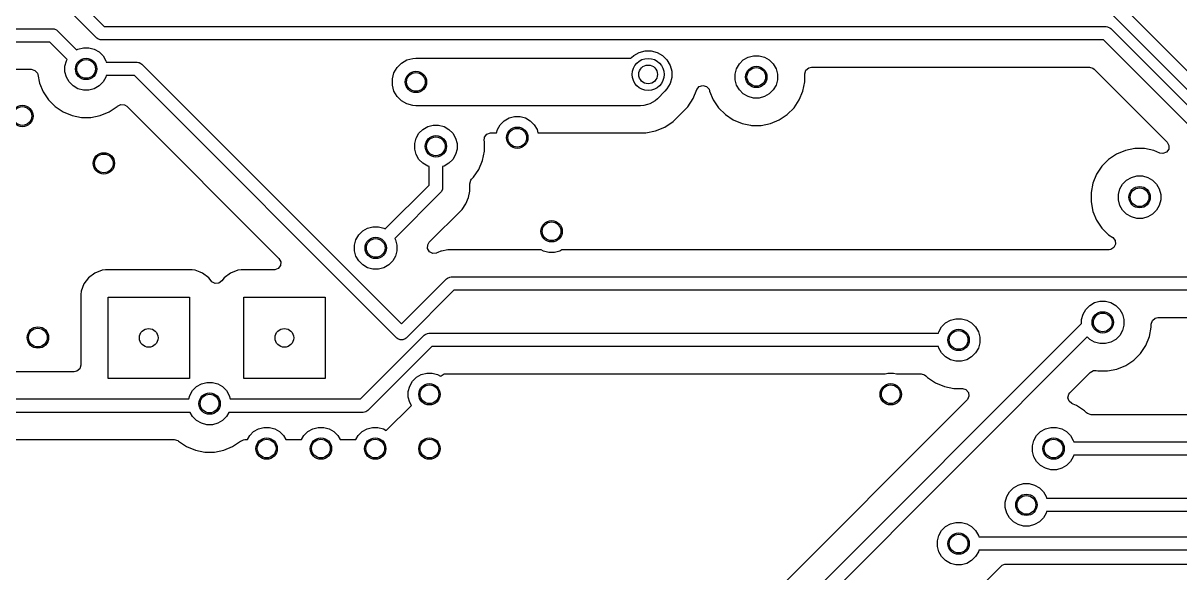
# Model space of a CAD drawing. Header units: inches. Extents: x -2.18 to 1.8, y 0.44 to 2.81.
# Drawn here: x -1.099 to -0.247, y 1.603 to 2.008 of the extents above; entities that cross this region are included whole.
import ezdxf

# ---------------------------------------------------------------- set-up
doc = ezdxf.new("R2010")
doc.units = ezdxf.units.IN
doc.header["$MEASUREMENT"] = 0
doc.layers.add('BLACK', color=250, linetype='CONTINUOUS')

msp = doc.modelspace()

# ---------------------------------------------------------------- linework, layer by layer
at = {"layer": 'BLACK', "linetype": 'CONTINUOUS'}
for p, q in [((-1.04528, 1.99733), (-1.08575, 2.0378)), ((-1.07735, 2.04331), (-1.03976, 2.00573)), ((-0.29772, 2.02932), (-0.19833, 1.92992)), ((-0.20385, 1.92152), (-0.30324, 2.02092)), ((-1.30517, 2.00413), (-1.07768, 2.00413)), ((-1.07768, 2.00413), (-1.07672, 2.00404)), ((-1.07672, 2.00404), (-1.07672, 2.00404)), ((-1.07672, 2.00404), (-1.0762, 2.00382)), ((-1.0762, 2.00382), (-1.07495, 2.0033)), ((-1.03976, 2.00573), (-0.30123, 2.00573)), ((-0.30123, 2.00573), (-0.30027, 2.00564)), ((-0.30027, 2.00564), (-0.30027, 2.00564)), ((-0.30027, 2.00564), (-0.29975, 2.00542)), ((-0.29975, 2.00542), (-0.2985, 2.0049)), ((-0.2985, 2.0049), (-0.2985, 2.0049)), ((-0.2985, 2.0049), (-0.29775, 2.00429)), ((-0.29775, 2.00429), (-0.18194, 1.88848)), ((-1.07495, 2.0033), (-1.07495, 2.0033)), ((-1.07495, 2.0033), (-1.0742, 2.00269)), ((-1.0742, 2.00269), (-1.06006, 1.98855)), ((-1.04454, 1.99672), (-1.04528, 1.99733)), ((-1.04276, 1.99598), (-1.04454, 1.99672)), ((-1.0418, 1.99589), (-1.04276, 1.99598)), ((-1.04276, 1.99598), (-1.04276, 1.99598)), ((-0.30327, 1.99589), (-1.0418, 1.99589)), ((-0.19034, 1.88296), (-0.30327, 1.99589)), ((-1.07972, 1.99429), (-1.30313, 1.99429)), ((-1.06702, 1.98159), (-1.07972, 1.99429)), ((-1.06006, 1.98855), (-1.05907, 1.98912)), ((-1.05907, 1.98912), (-1.0551, 1.99019)), ((-1.0551, 1.99019), (-1.05099, 1.99019)), ((-1.05099, 1.99019), (-1.04701, 1.98912)), ((-1.04701, 1.98912), (-1.04345, 1.98707)), ((-1.04345, 1.98707), (-1.04055, 1.98416)), ((-0.64947, 1.9844), (-0.64552, 1.98668)), ((-0.64552, 1.98668), (-0.6411, 1.98787)), ((-0.6411, 1.98787), (-0.63653, 1.98787)), ((-0.63653, 1.98787), (-0.63212, 1.98668)), ((-0.63212, 1.98668), (-0.62817, 1.9844)), ((-1.06865, 1.97663), (-1.06759, 1.9806)), ((-1.06759, 1.9806), (-1.06702, 1.98159)), ((-1.04055, 1.98416), (-1.03849, 1.9806)), ((-1.03849, 1.9806), (-1.0382, 1.9795)), ((-1.0382, 1.9795), (-1.01537, 1.9795)), ((-1.01537, 1.9795), (-1.01441, 1.9794)), ((-1.01441, 1.9794), (-1.01441, 1.9794)), ((-1.01441, 1.9794), (-1.01399, 1.97923)), ((-1.01399, 1.97923), (-1.01263, 1.97867)), ((-1.01263, 1.97867), (-1.01263, 1.97867)), ((-1.01263, 1.97867), (-1.01189, 1.97805)), ((-1.01189, 1.97805), (-0.82061, 1.78677)), ((-0.82388, 1.97565), (-0.82065, 1.97888)), ((-0.82065, 1.97888), (-0.8167, 1.98117)), ((-0.8167, 1.98117), (-0.81228, 1.98235)), ((-0.81228, 1.98235), (-0.81, 1.9825)), ((-0.81, 1.9825), (-0.65158, 1.9825)), ((-0.65158, 1.9825), (-0.65119, 1.98289)), ((-0.65119, 1.98289), (-0.64947, 1.9844)), ((-0.62817, 1.9844), (-0.62494, 1.98117)), ((-0.62494, 1.98117), (-0.62265, 1.97721)), ((-0.57364, 1.97473), (-0.57159, 1.97829)), ((-0.57159, 1.97829), (-0.56868, 1.98119)), ((-0.56868, 1.98119), (-0.56512, 1.98325)), ((-0.56512, 1.98325), (-0.56115, 1.98431)), ((-0.56115, 1.98431), (-0.55704, 1.98431)), ((-0.55704, 1.98431), (-0.55307, 1.98325)), ((-0.55307, 1.98325), (-0.54951, 1.98119)), ((-0.54951, 1.98119), (-0.5466, 1.97829)), ((-0.5466, 1.97829), (-0.54455, 1.97473)), ((-1.29282, 1.97427), (-1.09346, 1.97427)), ((-1.09346, 1.97427), (-1.09082, 1.9735)), ((-1.09082, 1.9735), (-1.08902, 1.97142)), ((-1.08902, 1.97142), (-1.08867, 1.97034)), ((-1.08867, 1.97034), (-1.08743, 1.96414)), ((-1.06865, 1.97252), (-1.06865, 1.97663)), ((-1.06759, 1.96855), (-1.06865, 1.97252)), ((-1.0382, 1.96965), (-1.03849, 1.96855)), ((-1.0174, 1.96965), (-1.0382, 1.96965)), ((-0.82409, 1.77634), (-1.0174, 1.96965)), ((-0.82735, 1.96728), (-0.82617, 1.9717)), ((-0.82617, 1.9717), (-0.82388, 1.97565)), ((-0.62265, 1.97721), (-0.62147, 1.9728)), ((-0.62147, 1.9728), (-0.62147, 1.96823)), ((-0.57471, 1.97076), (-0.57364, 1.97473)), ((-0.57471, 1.96665), (-0.57471, 1.97076)), ((-0.54455, 1.97473), (-0.54348, 1.97076)), ((-0.54348, 1.97076), (-0.54348, 1.96665)), ((-0.52333, 1.97099), (-0.52255, 1.97363)), ((-0.52333, 1.96518), (-0.52333, 1.97099)), ((-0.52255, 1.97363), (-0.52047, 1.97543)), ((-0.52047, 1.97543), (-0.51844, 1.97587)), ((-0.51844, 1.97587), (-0.31359, 1.97587)), ((-0.31359, 1.97587), (-0.31095, 1.9751)), ((-0.31095, 1.9751), (-0.31013, 1.97444)), ((-0.31013, 1.97444), (-0.25626, 1.92057)), ((-1.08743, 1.96414), (-1.08743, 1.96414)), ((-1.08743, 1.96414), (-1.08474, 1.95763)), ((-1.06553, 1.96499), (-1.06759, 1.96855)), ((-1.06263, 1.96208), (-1.06553, 1.96499)), ((-1.05907, 1.96002), (-1.06263, 1.96208)), ((-1.04345, 1.96208), (-1.04701, 1.96002)), ((-1.04055, 1.96499), (-1.04345, 1.96208)), ((-1.03849, 1.96855), (-1.04055, 1.96499)), ((-0.82735, 1.96272), (-0.82735, 1.96728)), ((-0.82617, 1.9583), (-0.82735, 1.96272)), ((-0.62265, 1.96382), (-0.62494, 1.95986)), ((-0.62147, 1.96823), (-0.62265, 1.96382)), ((-0.60282, 1.95937), (-0.6011, 1.96151)), ((-0.6011, 1.96151), (-0.59849, 1.96238)), ((-0.59849, 1.96238), (-0.59582, 1.9617)), ((-0.59582, 1.9617), (-0.59395, 1.95969)), ((-0.57364, 1.96267), (-0.57471, 1.96665)), ((-0.57159, 1.95911), (-0.57364, 1.96267)), ((-0.54455, 1.96267), (-0.5466, 1.95911)), ((-0.54348, 1.96665), (-0.54455, 1.96267)), ((-0.5247, 1.95827), (-0.52333, 1.96518)), ((-1.08474, 1.95763), (-1.08474, 1.95763)), ((-1.08474, 1.95763), (-1.08082, 1.95177)), ((-1.0551, 1.95896), (-1.05907, 1.96002)), ((-1.05099, 1.95896), (-1.0551, 1.95896)), ((-1.04701, 1.96002), (-1.05099, 1.95896)), ((-0.82388, 1.95435), (-0.82617, 1.9583)), ((-0.82065, 1.95112), (-0.82388, 1.95435)), ((-0.63196, 1.95263), (-0.63368, 1.95112)), ((-0.62644, 1.95814), (-0.63196, 1.95263)), ((-0.62494, 1.95986), (-0.62644, 1.95814)), ((-0.60968, 1.9466), (-0.60557, 1.95274)), ((-0.60557, 1.95274), (-0.60282, 1.95937)), ((-0.59395, 1.95969), (-0.59353, 1.95846)), ((-0.59353, 1.95846), (-0.59349, 1.95827)), ((-0.59349, 1.95827), (-0.59349, 1.95827)), ((-0.59349, 1.95827), (-0.59079, 1.95176)), ((-0.56868, 1.95621), (-0.57159, 1.95911)), ((-0.56512, 1.95415), (-0.56868, 1.95621)), ((-0.56115, 1.95309), (-0.56512, 1.95415)), ((-0.55704, 1.95309), (-0.56115, 1.95309)), ((-0.55307, 1.95415), (-0.55704, 1.95309)), ((-0.54951, 1.95621), (-0.55307, 1.95415)), ((-0.5466, 1.95911), (-0.54951, 1.95621)), ((-0.5274, 1.95176), (-0.5247, 1.95827)), ((-1.08082, 1.95177), (-1.08082, 1.95177)), ((-1.08082, 1.95177), (-1.07584, 1.94679)), ((-1.07584, 1.94679), (-1.07584, 1.94679)), ((-1.07584, 1.94679), (-1.06998, 1.94288)), ((-1.0361, 1.94288), (-1.03024, 1.94679)), ((-1.03024, 1.94679), (-1.03, 1.94703)), ((-1.03, 1.94703), (-1.02759, 1.94835)), ((-1.02759, 1.94835), (-1.02484, 1.94815)), ((-1.02484, 1.94815), (-1.0231, 1.94703)), ((-1.0231, 1.94703), (-0.91091, 1.83485)), ((-0.8167, 1.94883), (-0.82065, 1.95112)), ((-0.81228, 1.94765), (-0.8167, 1.94883)), ((-0.81, 1.9475), (-0.81228, 1.94765)), ((-0.64434, 1.9475), (-0.81, 1.9475)), ((-0.64205, 1.94765), (-0.64434, 1.9475)), ((-0.63929, 1.94839), (-0.64205, 1.94765)), ((-0.64205, 1.94765), (-0.64205, 1.94765)), ((-0.63764, 1.94883), (-0.63929, 1.94839)), ((-0.63368, 1.95112), (-0.63764, 1.94883)), ((-0.63368, 1.95112), (-0.63368, 1.95112)), ((-0.62042, 1.93586), (-0.60968, 1.9466)), ((-0.59079, 1.95176), (-0.59079, 1.95176)), ((-0.59079, 1.95176), (-0.58688, 1.9459)), ((-0.58688, 1.9459), (-0.58688, 1.9459)), ((-0.58688, 1.9459), (-0.5819, 1.94092)), ((-0.53629, 1.94092), (-0.53131, 1.9459)), ((-0.53131, 1.9459), (-0.5274, 1.95176)), ((-1.06998, 1.94288), (-1.06998, 1.94288)), ((-1.06998, 1.94288), (-1.06998, 1.94288)), ((-1.06998, 1.94288), (-1.06347, 1.94018)), ((-1.06347, 1.94018), (-1.05656, 1.93881)), ((-1.05656, 1.93881), (-1.05656, 1.93881)), ((-1.05656, 1.93881), (-1.05656, 1.93881)), ((-1.05656, 1.93881), (-1.04952, 1.93881)), ((-1.04952, 1.93881), (-1.04261, 1.94018)), ((-1.04952, 1.93881), (-1.04952, 1.93881)), ((-1.04261, 1.94018), (-1.0361, 1.94288)), ((-0.74777, 1.93346), (-0.74486, 1.93637)), ((-0.74486, 1.93637), (-0.7413, 1.93843)), ((-0.7413, 1.93843), (-0.73733, 1.93949)), ((-0.73733, 1.93949), (-0.73322, 1.93949)), ((-0.73322, 1.93949), (-0.72925, 1.93843)), ((-0.72925, 1.93843), (-0.72569, 1.93637)), ((-0.72569, 1.93637), (-0.72278, 1.93346)), ((-0.62656, 1.93175), (-0.62042, 1.93586)), ((-0.5819, 1.94092), (-0.5819, 1.94092)), ((-0.5819, 1.94092), (-0.57604, 1.937)), ((-0.57604, 1.937), (-0.57604, 1.937)), ((-0.57604, 1.937), (-0.57604, 1.937)), ((-0.57604, 1.937), (-0.56953, 1.93431)), ((-0.54866, 1.93431), (-0.54215, 1.937)), ((-0.54215, 1.937), (-0.53629, 1.94092)), ((-0.80983, 1.92358), (-0.80777, 1.92714)), ((-0.80777, 1.92714), (-0.80487, 1.93005)), ((-0.80487, 1.93005), (-0.80131, 1.9321)), ((-0.80131, 1.9321), (-0.79733, 1.93317)), ((-0.79733, 1.93317), (-0.79322, 1.93317)), ((-0.79322, 1.93317), (-0.78925, 1.9321)), ((-0.78925, 1.9321), (-0.78569, 1.93005)), ((-0.78569, 1.93005), (-0.78279, 1.92714)), ((-0.78279, 1.92714), (-0.78073, 1.92358)), ((-0.75769, 1.92656), (-0.7551, 1.92747)), ((-0.7551, 1.92747), (-0.75484, 1.92748)), ((-0.75484, 1.92748), (-0.75047, 1.92748)), ((-0.75047, 1.92748), (-0.74982, 1.9299)), ((-0.74982, 1.9299), (-0.74777, 1.93346)), ((-0.72278, 1.93346), (-0.72073, 1.9299)), ((-0.72073, 1.9299), (-0.72008, 1.92748)), ((-0.72008, 1.92748), (-0.64064, 1.92748)), ((-0.64064, 1.92748), (-0.63339, 1.92892)), ((-0.64064, 1.92748), (-0.64064, 1.92748)), ((-0.63339, 1.92892), (-0.62656, 1.93175)), ((-0.56953, 1.93431), (-0.56328, 1.93306)), ((-0.56328, 1.93306), (-0.56262, 1.93293)), ((-0.56262, 1.93293), (-0.56262, 1.93293)), ((-0.56262, 1.93293), (-0.56262, 1.93293)), ((-0.56262, 1.93293), (-0.55557, 1.93293)), ((-0.55557, 1.93293), (-0.54866, 1.93431)), ((-0.55557, 1.93293), (-0.55557, 1.93293)), ((-0.81089, 1.91961), (-0.80983, 1.92358)), ((-0.81089, 1.9155), (-0.81089, 1.91961)), ((-0.78073, 1.92358), (-0.77967, 1.91961)), ((-0.77967, 1.91961), (-0.77967, 1.9155)), ((-0.75962, 1.92165), (-0.75938, 1.92439)), ((-0.75951, 1.92108), (-0.75962, 1.92165)), ((-0.75951, 1.91403), (-0.75951, 1.92108)), ((-0.75938, 1.92439), (-0.75769, 1.92656)), ((-0.25626, 1.92057), (-0.25494, 1.91815)), ((-0.80983, 1.91153), (-0.81089, 1.9155)), ((-0.80777, 1.90797), (-0.80983, 1.91153)), ((-0.78073, 1.91153), (-0.78279, 1.90797)), ((-0.77967, 1.9155), (-0.78073, 1.91153)), ((-0.76089, 1.90712), (-0.75951, 1.91403)), ((-0.29356, 1.91181), (-0.29941, 1.9079)), ((-0.28705, 1.91451), (-0.29356, 1.91182)), ((-0.29356, 1.91182), (-0.29356, 1.91181)), ((-0.28014, 1.91589), (-0.28705, 1.91451)), ((-0.28705, 1.91451), (-0.28705, 1.91451)), ((-0.27309, 1.91589), (-0.28014, 1.91589)), ((-0.28014, 1.91589), (-0.28014, 1.91589)), ((-0.26618, 1.91451), (-0.27309, 1.91589)), ((-0.27309, 1.91589), (-0.27309, 1.91589)), ((-0.26158, 1.91261), (-0.26618, 1.91451)), ((-0.26618, 1.91451), (-0.26618, 1.91451)), ((-0.25937, 1.91225), (-0.26158, 1.91261)), ((-0.25679, 1.91321), (-0.25937, 1.91225)), ((-0.25514, 1.91541), (-0.25679, 1.91321)), ((-0.25494, 1.91815), (-0.25514, 1.91541)), ((-0.80487, 1.90506), (-0.80777, 1.90797)), ((-0.80131, 1.90301), (-0.80487, 1.90506)), ((-0.8002, 1.90271), (-0.80131, 1.90301)), ((-0.8002, 1.88908), (-0.8002, 1.90271)), ((-0.78925, 1.90301), (-0.79036, 1.90271)), ((-0.79036, 1.90271), (-0.79036, 1.88704)), ((-0.78569, 1.90506), (-0.78925, 1.90301)), ((-0.78279, 1.90797), (-0.78569, 1.90506)), ((-0.76358, 1.90061), (-0.76089, 1.90712)), ((-0.3044, 1.90292), (-0.30831, 1.89706)), ((-0.29941, 1.9079), (-0.3044, 1.90292)), ((-0.3044, 1.90292), (-0.3044, 1.90292)), ((-0.29941, 1.9079), (-0.29941, 1.9079)), ((-0.76956, 1.89253), (-0.76891, 1.89334)), ((-0.76891, 1.89334), (-0.7675, 1.89475)), ((-0.7675, 1.89475), (-0.76358, 1.90061)), ((-0.7675, 1.89475), (-0.7675, 1.89475)), ((-0.30831, 1.89706), (-0.31101, 1.89055)), ((-0.30831, 1.89706), (-0.30831, 1.89706)), ((-0.2862, 1.89261), (-0.28264, 1.89467)), ((-0.28264, 1.89467), (-0.27867, 1.89573)), ((-0.27867, 1.89573), (-0.27456, 1.89573)), ((-0.27456, 1.89573), (-0.27059, 1.89467)), ((-0.27059, 1.89467), (-0.26703, 1.89261)), ((-0.83259, 1.85669), (-0.8002, 1.88908)), ((-0.79119, 1.88431), (-0.7918, 1.88356)), ((-0.79045, 1.88608), (-0.79119, 1.88431)), ((-0.79119, 1.88431), (-0.79119, 1.88431)), ((-0.79036, 1.88704), (-0.79045, 1.88608)), ((-0.7713, 1.87977), (-0.77034, 1.88459)), ((-0.77034, 1.88989), (-0.76956, 1.89253)), ((-0.77034, 1.8895), (-0.77034, 1.88989)), ((-0.77034, 1.88459), (-0.77034, 1.8895)), ((-0.31101, 1.89055), (-0.31238, 1.88364)), ((-0.31101, 1.89055), (-0.31101, 1.89055)), ((-0.29223, 1.88217), (-0.29116, 1.88614)), ((-0.29116, 1.88614), (-0.28911, 1.8897)), ((-0.28911, 1.8897), (-0.2862, 1.89261)), ((-0.26703, 1.89261), (-0.26412, 1.8897)), ((-0.26412, 1.8897), (-0.26206, 1.88614)), ((-0.26206, 1.88614), (-0.261, 1.88217)), ((-0.7918, 1.88356), (-0.82563, 1.84973)), ((-0.77318, 1.87523), (-0.7713, 1.87977)), ((-0.31238, 1.88364), (-0.31238, 1.8766)), ((-0.31238, 1.8766), (-0.31101, 1.86969)), ((-0.29223, 1.87806), (-0.29223, 1.88217)), ((-0.29116, 1.87409), (-0.29223, 1.87806)), ((-0.261, 1.87806), (-0.26206, 1.87409)), ((-0.261, 1.88217), (-0.261, 1.87806)), ((-0.80013, 1.84692), (-0.77591, 1.87114)), ((-0.77591, 1.87114), (-0.77318, 1.87523)), ((-0.77591, 1.87114), (-0.77591, 1.87114)), ((-0.31101, 1.86969), (-0.31101, 1.86969)), ((-0.31101, 1.86969), (-0.30831, 1.86318)), ((-0.28911, 1.87053), (-0.29116, 1.87409)), ((-0.2862, 1.86762), (-0.28911, 1.87053)), ((-0.28264, 1.86557), (-0.2862, 1.86762)), ((-0.26703, 1.86762), (-0.27059, 1.86557)), ((-0.26412, 1.87053), (-0.26703, 1.86762)), ((-0.26206, 1.87409), (-0.26412, 1.87053)), ((-0.30831, 1.86318), (-0.30831, 1.86318)), ((-0.30831, 1.86318), (-0.3044, 1.85732)), ((-0.27867, 1.8645), (-0.28264, 1.86557)), ((-0.27456, 1.8645), (-0.27867, 1.8645)), ((-0.27059, 1.86557), (-0.27456, 1.8645)), ((-0.85416, 1.84874), (-0.8521, 1.8523)), ((-0.8521, 1.8523), (-0.84919, 1.85521)), ((-0.84919, 1.85521), (-0.84563, 1.85727)), ((-0.84563, 1.85727), (-0.84166, 1.85833)), ((-0.84166, 1.85833), (-0.83755, 1.85833)), ((-0.83755, 1.85833), (-0.83358, 1.85727)), ((-0.83358, 1.85727), (-0.83259, 1.85669)), ((-0.3044, 1.85732), (-0.3044, 1.85732)), ((-0.3044, 1.85732), (-0.29941, 1.85234)), ((-0.29941, 1.85234), (-0.29941, 1.85234)), ((-0.29941, 1.85234), (-0.29643, 1.85034)), ((-0.29643, 1.85034), (-0.29466, 1.84823)), ((-0.85522, 1.84477), (-0.85416, 1.84874)), ((-0.85522, 1.84066), (-0.85522, 1.84477)), ((-0.82563, 1.84973), (-0.82506, 1.84874)), ((-0.82506, 1.84874), (-0.82399, 1.84477)), ((-0.82399, 1.84477), (-0.82399, 1.84066)), ((-0.80141, 1.84226), (-0.80131, 1.84501)), ((-0.8, 1.8399), (-0.80141, 1.84226)), ((-0.80131, 1.84501), (-0.80013, 1.84692)), ((-0.29785, 1.84157), (-0.29914, 1.8414)), ((-0.29551, 1.84302), (-0.29785, 1.84157)), ((-0.29432, 1.8455), (-0.29551, 1.84302)), ((-0.29466, 1.84823), (-0.29432, 1.8455)), ((-0.91091, 1.83485), (-0.90959, 1.83244)), ((-0.85416, 1.83669), (-0.85522, 1.84066)), ((-0.8521, 1.83313), (-0.85416, 1.83669)), ((-0.84919, 1.83022), (-0.8521, 1.83313)), ((-0.82711, 1.83313), (-0.83002, 1.83022)), ((-0.82506, 1.83669), (-0.82711, 1.83313)), ((-0.82399, 1.84066), (-0.82506, 1.83669)), ((-0.79754, 1.83867), (-0.8, 1.8399)), ((-0.79481, 1.83896), (-0.79754, 1.83867)), ((-0.79462, 1.83904), (-0.79481, 1.83896)), ((-0.79374, 1.8394), (-0.79462, 1.83904)), ((-0.79167, 1.84026), (-0.79374, 1.8394)), ((-0.79124, 1.84044), (-0.79167, 1.84026)), ((-0.79167, 1.84026), (-0.79167, 1.84026)), ((-0.78642, 1.8414), (-0.79124, 1.84044)), ((-0.79124, 1.84044), (-0.79124, 1.84044)), ((-0.71767, 1.8414), (-0.78642, 1.8414)), ((-0.71603, 1.84045), (-0.71767, 1.8414)), ((-0.71206, 1.83939), (-0.71603, 1.84045)), ((-0.70794, 1.83939), (-0.71206, 1.83939)), ((-0.70397, 1.84045), (-0.70794, 1.83939)), ((-0.70233, 1.8414), (-0.70397, 1.84045)), ((-0.29914, 1.8414), (-0.70233, 1.8414)), ((-1.04123, 1.82626), (-1.04662, 1.82425)), ((-1.03884, 1.82652), (-1.04123, 1.82626)), ((-1.04123, 1.82626), (-1.04123, 1.82626)), ((-0.97501, 1.82652), (-1.03884, 1.82652)), ((-1.03884, 1.82652), (-1.03884, 1.82652)), ((-0.97263, 1.82626), (-0.97501, 1.82652)), ((-0.97501, 1.82652), (-0.97501, 1.82652)), ((-0.96907, 1.82493), (-0.97263, 1.82626)), ((-0.96724, 1.82425), (-0.96907, 1.82493)), ((-0.94123, 1.82626), (-0.94662, 1.82425)), ((-0.93884, 1.82652), (-0.94123, 1.82626)), ((-0.94123, 1.82626), (-0.94123, 1.82626)), ((-0.91436, 1.82652), (-0.93884, 1.82652)), ((-0.91402, 1.82653), (-0.91436, 1.82652)), ((-0.91144, 1.82749), (-0.91402, 1.82653)), ((-0.90979, 1.82969), (-0.91144, 1.82749)), ((-0.90959, 1.83244), (-0.90979, 1.82969)), ((-0.84563, 1.82817), (-0.84919, 1.83022)), ((-0.84166, 1.8271), (-0.84563, 1.82817)), ((-0.83755, 1.8271), (-0.84166, 1.8271)), ((-0.83358, 1.82817), (-0.83755, 1.8271)), ((-0.83002, 1.83022), (-0.83358, 1.82817)), ((-1.05468, 1.81619), (-1.05669, 1.8108)), ((-1.05123, 1.8208), (-1.05468, 1.81619)), ((-1.04662, 1.82425), (-1.05123, 1.8208)), ((-0.96263, 1.8208), (-0.96724, 1.82425)), ((-0.96084, 1.81841), (-0.96263, 1.8208)), ((-0.96263, 1.8208), (-0.96263, 1.8208)), ((-0.96263, 1.8208), (-0.96263, 1.8208)), ((-0.96038, 1.81788), (-0.96084, 1.81841)), ((-0.95797, 1.81656), (-0.96038, 1.81788)), ((-0.95522, 1.81676), (-0.95797, 1.81656)), ((-0.95302, 1.81841), (-0.95522, 1.81676)), ((-0.95123, 1.8208), (-0.95302, 1.81841)), ((-0.94662, 1.82425), (-0.95123, 1.8208)), ((-0.82061, 1.78677), (-0.78744, 1.81994)), ((-0.78744, 1.81994), (-0.7867, 1.82055)), ((-0.7867, 1.82055), (-0.78492, 1.82128)), ((-0.78492, 1.82128), (-0.78396, 1.82138)), ((-0.78396, 1.82138), (-0.17022, 1.82138)), ((-1.05669, 1.8108), (-1.05695, 1.80841)), ((-1.05695, 1.80841), (-1.05695, 1.7564)), ((-1.05669, 1.8108), (-1.05669, 1.8108)), ((-0.78193, 1.81154), (-0.81713, 1.77634)), ((-0.16818, 1.81154), (-0.78193, 1.81154)), ((-1.03693, 1.7465), (-1.03693, 1.8065)), ((-1.03693, 1.8065), (-0.97693, 1.8065)), ((-0.97693, 1.8065), (-0.97693, 1.7465)), ((-0.93693, 1.7465), (-0.93693, 1.8065)), ((-0.93693, 1.8065), (-0.87693, 1.8065)), ((-0.87693, 1.8065), (-0.87693, 1.7465)), ((-0.31624, 1.7975), (-0.31333, 1.80041)), ((-0.31333, 1.80041), (-0.30977, 1.80246)), ((-0.30977, 1.80246), (-0.3058, 1.80353)), ((-0.3058, 1.80353), (-0.30169, 1.80353)), ((-0.30169, 1.80353), (-0.29772, 1.80246)), ((-0.29772, 1.80246), (-0.29416, 1.80041)), ((-0.29416, 1.80041), (-0.29125, 1.7975)), ((-0.41603, 1.78955), (-0.41206, 1.79061)), ((-0.41206, 1.79061), (-0.40794, 1.79061)), ((-0.40794, 1.79061), (-0.40397, 1.78955)), ((-0.31936, 1.78997), (-0.31829, 1.79394)), ((-0.31829, 1.79394), (-0.31624, 1.7975)), ((-0.29125, 1.7975), (-0.28919, 1.79394)), ((-0.28919, 1.79394), (-0.28813, 1.78997)), ((-0.2672, 1.78927), (-0.26512, 1.79107)), ((-0.26512, 1.79107), (-0.26309, 1.79152)), ((-0.26309, 1.79152), (-0.16572, 1.79152)), ((-0.94641, 1.15992), (-0.31936, 1.78697)), ((-0.42455, 1.78103), (-0.42249, 1.78459)), ((-0.42249, 1.78459), (-0.41959, 1.78749)), ((-0.41959, 1.78749), (-0.41603, 1.78955)), ((-0.40397, 1.78955), (-0.40041, 1.78749)), ((-0.40041, 1.78749), (-0.39751, 1.78459)), ((-0.39751, 1.78459), (-0.39545, 1.78103)), ((-0.31936, 1.78697), (-0.31936, 1.78997)), ((-0.28919, 1.78189), (-0.29125, 1.77833)), ((-0.28813, 1.78586), (-0.28919, 1.78189)), ((-0.28813, 1.78997), (-0.28813, 1.78586)), ((-0.26935, 1.77748), (-0.26798, 1.78439)), ((-0.26798, 1.78663), (-0.2672, 1.78927)), ((-0.26798, 1.78439), (-0.26798, 1.78663)), ((-0.31516, 1.77725), (-0.94089, 1.15152)), ((-0.85083, 1.7315), (-0.80385, 1.77848)), ((-0.82334, 1.77572), (-0.82409, 1.77634)), ((-0.82157, 1.77499), (-0.82334, 1.77572)), ((-0.81965, 1.77499), (-0.82157, 1.77499)), ((-0.81787, 1.77572), (-0.81965, 1.77499)), ((-0.81713, 1.77634), (-0.81787, 1.77572)), ((-0.81787, 1.77572), (-0.81787, 1.77572)), ((-0.80385, 1.77848), (-0.8031, 1.77909)), ((-0.8031, 1.77909), (-0.80133, 1.77983)), ((-0.80133, 1.77983), (-0.80037, 1.77992)), ((-0.80037, 1.77992), (-0.42485, 1.77992)), ((-0.42485, 1.77992), (-0.42455, 1.78103)), ((-0.39545, 1.78103), (-0.39439, 1.77706)), ((-0.39439, 1.77706), (-0.39439, 1.77294)), ((-0.31333, 1.77542), (-0.31516, 1.77725)), ((-0.30977, 1.77336), (-0.31333, 1.77542)), ((-0.3058, 1.7723), (-0.30977, 1.77336)), ((-0.29772, 1.77336), (-0.30169, 1.7723)), ((-0.29416, 1.77542), (-0.29772, 1.77336)), ((-0.29125, 1.77833), (-0.29416, 1.77542)), ((-0.27205, 1.77097), (-0.26935, 1.77748)), ((-0.79833, 1.77008), (-0.84531, 1.72309)), ((-0.42485, 1.77008), (-0.79833, 1.77008)), ((-0.42455, 1.76897), (-0.42485, 1.77008)), ((-0.42249, 1.76541), (-0.42455, 1.76897)), ((-0.41959, 1.76251), (-0.42249, 1.76541)), ((-0.39751, 1.76541), (-0.40041, 1.76251)), ((-0.39545, 1.76897), (-0.39751, 1.76541)), ((-0.39439, 1.77294), (-0.39545, 1.76897)), ((-0.30169, 1.7723), (-0.3058, 1.7723)), ((-0.28094, 1.76013), (-0.27596, 1.76511)), ((-0.27596, 1.76511), (-0.27205, 1.77097)), ((-1.05695, 1.7564), (-1.05772, 1.75376)), ((-0.41603, 1.76045), (-0.41959, 1.76251)), ((-0.41206, 1.75939), (-0.41603, 1.76045)), ((-0.40794, 1.75939), (-0.41206, 1.75939)), ((-0.40397, 1.76045), (-0.40794, 1.75939)), ((-0.40041, 1.76251), (-0.40397, 1.76045)), ((-0.2868, 1.75622), (-0.28094, 1.76013)), ((-1.06183, 1.75152), (-1.1147, 1.75152)), ((-1.0598, 1.75196), (-1.06183, 1.75152)), ((-1.05772, 1.75376), (-1.0598, 1.75196)), ((-0.80959, 1.74749), (-0.80603, 1.74955)), ((-0.80603, 1.74955), (-0.80206, 1.75061)), ((-0.80206, 1.75061), (-0.79794, 1.75061)), ((-0.79794, 1.75061), (-0.79397, 1.74955)), ((-0.79397, 1.74955), (-0.7918, 1.74829)), ((-0.7918, 1.74829), (-0.79147, 1.74863)), ((-0.79147, 1.74863), (-0.78905, 1.74995)), ((-0.78905, 1.74995), (-0.78801, 1.75006)), ((-0.78801, 1.75006), (-0.46412, 1.75006)), ((-0.46412, 1.75006), (-0.46206, 1.75061)), ((-0.46206, 1.75061), (-0.45794, 1.75061)), ((-0.45794, 1.75061), (-0.45588, 1.75006)), ((-0.45588, 1.75006), (-0.43766, 1.75006)), ((-0.43766, 1.75006), (-0.43503, 1.74928)), ((-0.43503, 1.74928), (-0.43421, 1.74863)), ((-0.43421, 1.74863), (-0.4328, 1.74722)), ((-0.32803, 1.73606), (-0.31302, 1.75108)), ((-0.31302, 1.75108), (-0.31061, 1.7524)), ((-0.31061, 1.7524), (-0.30862, 1.75241)), ((-0.30862, 1.75241), (-0.30727, 1.75215)), ((-0.30727, 1.75215), (-0.30727, 1.75215)), ((-0.30727, 1.75215), (-0.30022, 1.75215)), ((-0.30022, 1.75215), (-0.29331, 1.75352)), ((-0.30022, 1.75215), (-0.30022, 1.75215)), ((-0.29331, 1.75352), (-0.2868, 1.75622)), ((-0.97693, 1.7465), (-1.03693, 1.7465)), ((-0.97457, 1.73772), (-0.97166, 1.74062)), ((-0.97166, 1.74062), (-0.9681, 1.74268)), ((-0.9681, 1.74268), (-0.96413, 1.74374)), ((-0.96413, 1.74374), (-0.96002, 1.74374)), ((-0.96002, 1.74374), (-0.95605, 1.74268)), ((-0.95605, 1.74268), (-0.95249, 1.74062)), ((-0.95249, 1.74062), (-0.94958, 1.73772)), ((-0.87693, 1.7465), (-0.93693, 1.7465)), ((-0.81561, 1.73706), (-0.81455, 1.74103)), ((-0.81455, 1.74103), (-0.81249, 1.74459)), ((-0.81249, 1.74459), (-0.80959, 1.74749)), ((-0.4328, 1.74722), (-0.4328, 1.74722)), ((-0.4328, 1.74722), (-0.42694, 1.7433)), ((-0.42694, 1.7433), (-0.42694, 1.7433)), ((-0.42694, 1.7433), (-0.42694, 1.7433)), ((-0.42694, 1.7433), (-0.42043, 1.74061)), ((-0.42043, 1.74061), (-0.41352, 1.73923)), ((-1.22765, 1.7315), (-0.97733, 1.7315)), ((-0.97733, 1.7315), (-0.97662, 1.73416)), ((-0.97662, 1.73416), (-0.97457, 1.73772)), ((-0.40374, 1.7309), (-0.95327, 1.18137)), ((-0.94958, 1.73772), (-0.94752, 1.73416)), ((-0.94752, 1.73416), (-0.94681, 1.7315)), ((-0.94681, 1.7315), (-0.85083, 1.7315)), ((-0.81561, 1.73294), (-0.81561, 1.73706)), ((-0.81455, 1.72897), (-0.81561, 1.73294)), ((-0.41352, 1.73923), (-0.41352, 1.73923)), ((-0.41352, 1.73923), (-0.4072, 1.73923)), ((-0.4072, 1.73923), (-0.40456, 1.73846)), ((-0.40456, 1.73846), (-0.40275, 1.73638)), ((-0.40351, 1.73115), (-0.40374, 1.7309)), ((-0.40236, 1.73366), (-0.40351, 1.73115)), ((-0.40275, 1.73638), (-0.40236, 1.73366)), ((-0.32946, 1.73244), (-0.32878, 1.7351)), ((-0.32859, 1.72983), (-0.32946, 1.73244)), ((-0.32878, 1.7351), (-0.32803, 1.73606)), ((-0.84606, 1.72248), (-0.84697, 1.7221)), ((-0.84531, 1.72309), (-0.84606, 1.72248)), ((-0.84606, 1.72248), (-0.84606, 1.72248)), ((-0.8318, 1.70829), (-0.81329, 1.7268)), ((-0.81329, 1.7268), (-0.81455, 1.72897)), ((-0.32645, 1.7281), (-0.32859, 1.72983)), ((-0.32558, 1.72774), (-0.32645, 1.7281)), ((-0.32306, 1.7267), (-0.32558, 1.72774)), ((-0.3172, 1.72278), (-0.32306, 1.7267)), ((-0.32306, 1.7267), (-0.32306, 1.7267)), ((-0.31579, 1.72137), (-0.3172, 1.72278)), ((-0.3172, 1.72278), (-0.3172, 1.72278)), ((-0.97636, 1.72165), (-1.22969, 1.72165)), ((-0.97457, 1.71854), (-0.97636, 1.72165)), ((-0.97166, 1.71564), (-0.97457, 1.71854)), ((-0.9681, 1.71358), (-0.97166, 1.71564)), ((-0.95249, 1.71564), (-0.95605, 1.71358)), ((-0.94958, 1.71854), (-0.95249, 1.71564)), ((-0.94778, 1.72165), (-0.94958, 1.71854)), ((-0.84879, 1.72165), (-0.94778, 1.72165)), ((-0.84783, 1.72175), (-0.84879, 1.72165)), ((-0.84697, 1.7221), (-0.84783, 1.72175)), ((-0.84783, 1.72175), (-0.84783, 1.72175)), ((-0.31497, 1.72072), (-0.31579, 1.72137)), ((-0.31234, 1.71994), (-0.31497, 1.72072)), ((0.00588, 1.71994), (-0.31234, 1.71994)), ((-0.96413, 1.71252), (-0.9681, 1.71358)), ((-0.96002, 1.71252), (-0.96413, 1.71252)), ((-0.95605, 1.71358), (-0.96002, 1.71252)), ((-0.93249, 1.70459), (-0.92959, 1.70749)), ((-0.92959, 1.70749), (-0.92603, 1.70955)), ((-0.92603, 1.70955), (-0.92206, 1.71061)), ((-0.92206, 1.71061), (-0.91794, 1.71061)), ((-0.91794, 1.71061), (-0.91397, 1.70955)), ((-0.91397, 1.70955), (-0.91041, 1.70749)), ((-0.91041, 1.70749), (-0.90751, 1.70459)), ((-0.89249, 1.70459), (-0.88959, 1.70749)), ((-0.88959, 1.70749), (-0.88603, 1.70955)), ((-0.88603, 1.70955), (-0.88206, 1.71061)), ((-0.88206, 1.71061), (-0.87794, 1.71061)), ((-0.87794, 1.71061), (-0.87397, 1.70955)), ((-0.87397, 1.70955), (-0.87041, 1.70749)), ((-0.87041, 1.70749), (-0.86751, 1.70459)), ((-0.85249, 1.70459), (-0.84959, 1.70749)), ((-0.84959, 1.70749), (-0.84603, 1.70955)), ((-0.84603, 1.70955), (-0.84206, 1.71061)), ((-0.84206, 1.71061), (-0.83794, 1.71061)), ((-0.83794, 1.71061), (-0.83397, 1.70955)), ((-0.83397, 1.70955), (-0.8318, 1.70829)), ((-0.35249, 1.70459), (-0.34959, 1.70749)), ((-0.34959, 1.70749), (-0.34603, 1.70955)), ((-0.34603, 1.70955), (-0.34206, 1.71061)), ((-0.34206, 1.71061), (-0.33794, 1.71061)), ((-0.33794, 1.71061), (-0.33397, 1.70955)), ((-0.33397, 1.70955), (-0.33041, 1.70749)), ((-0.33041, 1.70749), (-0.32751, 1.70459)), ((-1.1147, 1.70163), (-0.98818, 1.70163)), ((-0.98818, 1.70163), (-0.98554, 1.70086)), ((-0.98554, 1.70086), (-0.98507, 1.70048)), ((-0.98507, 1.70048), (-0.98506, 1.7005)), ((-0.98506, 1.7005), (-0.98487, 1.70035)), ((-0.98487, 1.70035), (-0.97901, 1.69643)), ((-0.94513, 1.69643), (-0.93927, 1.70035)), ((-0.93927, 1.70035), (-0.93909, 1.7005)), ((-0.93927, 1.70035), (-0.93927, 1.70035)), ((-0.93909, 1.7005), (-0.93902, 1.70042)), ((-0.93902, 1.70042), (-0.937, 1.70152)), ((-0.937, 1.70152), (-0.93596, 1.70163)), ((-0.93596, 1.70163), (-0.9342, 1.70163)), ((-0.9342, 1.70163), (-0.93249, 1.70459)), ((-0.90751, 1.70459), (-0.9058, 1.70163)), ((-0.9058, 1.70163), (-0.8942, 1.70163)), ((-0.8942, 1.70163), (-0.89249, 1.70459)), ((-0.86751, 1.70459), (-0.8658, 1.70163)), ((-0.8658, 1.70163), (-0.8542, 1.70163)), ((-0.8542, 1.70163), (-0.85249, 1.70459)), ((-0.35561, 1.69706), (-0.35455, 1.70103)), ((-0.35561, 1.69294), (-0.35561, 1.69706)), ((-0.35455, 1.70103), (-0.35249, 1.70459)), ((-0.32751, 1.70459), (-0.32545, 1.70103)), ((-0.32545, 1.70103), (-0.32515, 1.69992)), ((-0.32515, 1.69992), (0.26796, 1.69992)), ((-0.97901, 1.69643), (-0.97901, 1.69643)), ((-0.97901, 1.69643), (-0.97901, 1.69643)), ((-0.97901, 1.69643), (-0.97251, 1.69374)), ((-0.97251, 1.69374), (-0.9656, 1.69236)), ((-0.9656, 1.69236), (-0.96559, 1.69236)), ((-0.96559, 1.69236), (-0.96559, 1.69236)), ((-0.96559, 1.69236), (-0.95855, 1.69236)), ((-0.95855, 1.69236), (-0.95164, 1.69374)), ((-0.95855, 1.69236), (-0.95855, 1.69236)), ((-0.95164, 1.69374), (-0.94513, 1.69643)), ((-0.35455, 1.68897), (-0.35561, 1.69294)), ((-0.35249, 1.68541), (-0.35455, 1.68897)), ((-0.32545, 1.68897), (-0.32751, 1.68541)), ((-0.32515, 1.69008), (-0.32545, 1.68897)), ((0.27, 1.69008), (-0.32515, 1.69008)), ((-0.34959, 1.68251), (-0.35249, 1.68541)), ((-0.34603, 1.68045), (-0.34959, 1.68251)), ((-0.34206, 1.67939), (-0.34603, 1.68045)), ((-0.33397, 1.68045), (-0.33794, 1.67939)), ((-0.33041, 1.68251), (-0.33397, 1.68045)), ((-0.32751, 1.68541), (-0.33041, 1.68251)), ((-0.33794, 1.67939), (-0.34206, 1.67939)), ((-0.37455, 1.65957), (-0.37249, 1.66313)), ((-0.37249, 1.66313), (-0.36959, 1.66604)), ((-0.36959, 1.66604), (-0.36603, 1.66809)), ((-0.36603, 1.66809), (-0.36206, 1.66916)), ((-0.36206, 1.66916), (-0.35794, 1.66916)), ((-0.35794, 1.66916), (-0.35397, 1.66809)), ((-0.35397, 1.66809), (-0.35041, 1.66604)), ((-0.35041, 1.66604), (-0.34751, 1.66313)), ((-0.34751, 1.66313), (-0.34545, 1.65957)), ((-0.37561, 1.6556), (-0.37455, 1.65957)), ((-0.37561, 1.65149), (-0.37561, 1.6556)), ((-0.34545, 1.65957), (-0.34515, 1.65846)), ((-0.34515, 1.65846), (0.50146, 1.65846)), ((-0.37455, 1.64752), (-0.37561, 1.65149)), ((-0.37249, 1.64396), (-0.37455, 1.64752)), ((-0.34545, 1.64752), (-0.34751, 1.64396)), ((-0.34515, 1.64862), (-0.34545, 1.64752)), ((0.49942, 1.64862), (-0.34515, 1.64862)), ((-0.42249, 1.63459), (-0.41959, 1.63749)), ((-0.41959, 1.63749), (-0.41603, 1.63955)), ((-0.41603, 1.63955), (-0.41206, 1.64061)), ((-0.41206, 1.64061), (-0.40794, 1.64061)), ((-0.40794, 1.64061), (-0.40397, 1.63955)), ((-0.40397, 1.63955), (-0.40041, 1.63749)), ((-0.40041, 1.63749), (-0.39751, 1.63459)), ((-0.36959, 1.64105), (-0.37249, 1.64396)), ((-0.36603, 1.63899), (-0.36959, 1.64105)), ((-0.36206, 1.63793), (-0.36603, 1.63899)), ((-0.35794, 1.63793), (-0.36206, 1.63793)), ((-0.35397, 1.63899), (-0.35794, 1.63793)), ((-0.35041, 1.64105), (-0.35397, 1.63899)), ((-0.34751, 1.64396), (-0.35041, 1.64105)), ((-0.42561, 1.62706), (-0.42455, 1.63103)), ((-0.42455, 1.63103), (-0.42249, 1.63459)), ((-0.39751, 1.63459), (-0.39545, 1.63103)), ((-0.39545, 1.63103), (-0.39515, 1.62992)), ((-0.39515, 1.62992), (0.4, 1.62992)), ((-0.42561, 1.62294), (-0.42561, 1.62706)), ((-0.42455, 1.61897), (-0.42561, 1.62294)), ((-0.39515, 1.62008), (-0.39545, 1.61897)), ((0.39796, 1.62008), (-0.39515, 1.62008)), ((-0.42249, 1.61541), (-0.42455, 1.61897)), ((-0.41959, 1.61251), (-0.42249, 1.61541)), ((-0.41603, 1.61045), (-0.41959, 1.61251)), ((-0.40041, 1.61251), (-0.40397, 1.61045)), ((-0.39751, 1.61541), (-0.40041, 1.61251)), ((-0.39545, 1.61897), (-0.39751, 1.61541)), ((-0.41206, 1.60939), (-0.41603, 1.61045)), ((-0.40794, 1.60939), (-0.41206, 1.60939)), ((-0.40397, 1.61045), (-0.40794, 1.60939)), ((-0.39708, 1.58992), (-0.37852, 1.60848)), ((-0.37852, 1.60848), (-0.37777, 1.60909)), ((-0.37777, 1.60909), (-0.37673, 1.60952)), ((-0.37777, 1.60909), (-0.37777, 1.60909)), ((-0.37673, 1.60952), (-0.376, 1.60983)), ((-0.376, 1.60983), (-0.37504, 1.60992)), ((-0.376, 1.60983), (-0.376, 1.60983)), ((-0.37504, 1.60992), (0.37, 1.60992))]:
    msp.add_line(p, q, dxfattribs=at)
at = {"layer": 'BLACK'}
for centre, radius in [((-1.05304, 1.97457), 0.00787), ((-0.63882, 1.97052), 0.01181), ((-0.81, 1.965), 0.00787), ((-0.55909, 1.9687), 0.00787), ((-1.1, 1.9399), 0.00787), ((-0.73528, 1.92388), 0.00787), ((-0.79528, 1.91756), 0.00787), ((-1.04, 1.905), 0.00787), ((-0.27661, 1.88012), 0.00787), ((-0.71, 1.855), 0.00787), ((-0.83961, 1.84272), 0.00787), ((-0.30374, 1.78791), 0.00787), ((-1.08862, 1.77677), 0.00787), ((-1.00693, 1.7765), 0.00689), ((-0.90693, 1.7765), 0.00689), ((-0.41, 1.775), 0.00787), ((-0.8, 1.735), 0.00787), ((-0.46, 1.735), 0.00787), ((-0.96207, 1.72813), 0.00787), ((-0.92, 1.695), 0.00787), ((-0.88, 1.695), 0.00787), ((-0.84, 1.695), 0.00787), ((-0.8, 1.695), 0.00787), ((-0.34, 1.695), 0.00787), ((-0.36, 1.65354), 0.00787), ((-0.41, 1.625), 0.00787)]:
    msp.add_circle(centre, radius, dxfattribs=at)
at = {"layer": 'WHITE'}
for centre in [(-1.05304, 1.97457), (-0.81, 1.965), (-0.63882, 1.97052), (-0.55909, 1.9687), (-1.1, 1.9399), (-0.73528, 1.92388), (-0.79528, 1.91756), (-1.04, 1.905), (-0.27661, 1.88012), (-0.71, 1.855), (-0.83961, 1.84272), (-0.30374, 1.78791), (-1.08862, 1.77677), (-1.00693, 1.7765), (-0.90693, 1.7765), (-0.41, 1.775), (-0.8, 1.735), (-0.46, 1.735), (-0.96207, 1.72813), (-0.92, 1.695), (-0.88, 1.695), (-0.84, 1.695), (-0.8, 1.695), (-0.34, 1.695), (-0.36, 1.65354), (-0.41, 1.625)]:
    msp.add_circle(centre, 0.00689, dxfattribs=at)

doc.saveas('drawing.dxf')
